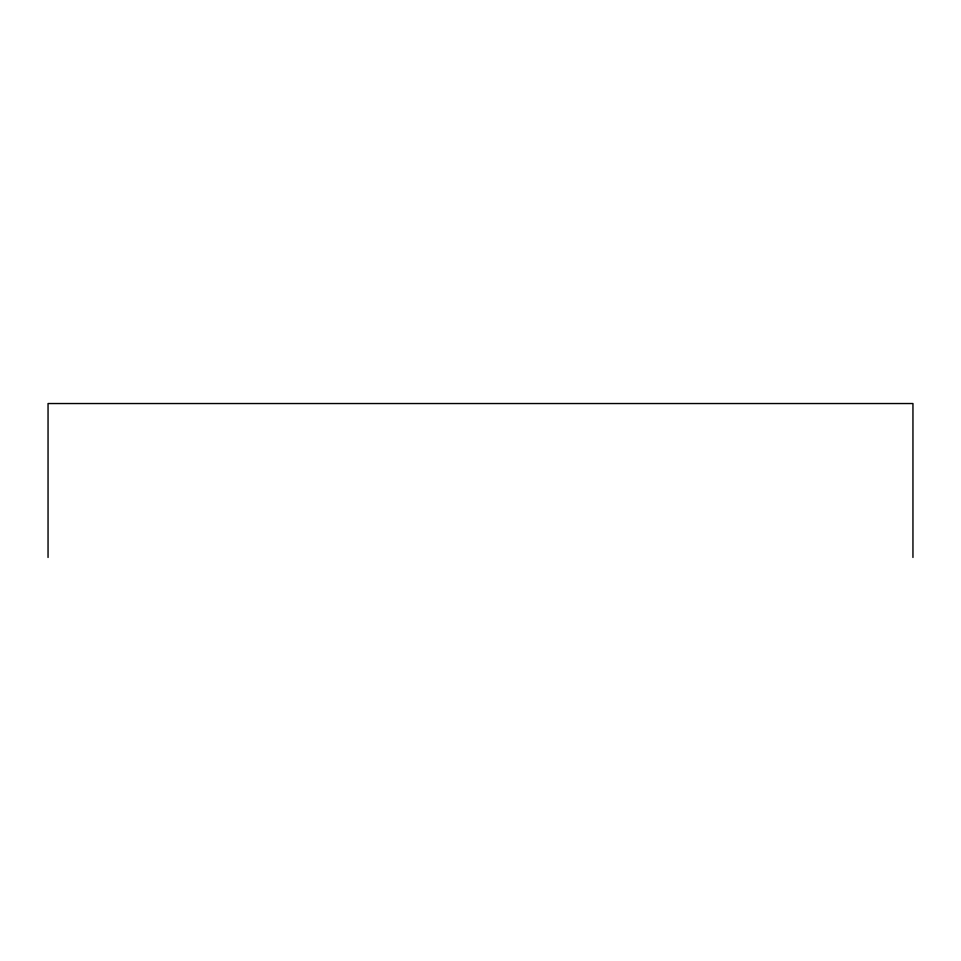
<?xml version="1.0" encoding="UTF-8"?>
<svg xmlns="http://www.w3.org/2000/svg" width="961" height="961" viewBox="0 0 961 961"><rect width="100%" height="100%" fill="white"/><g stroke="black" fill="none" stroke-linecap="round" stroke-linejoin="round"><path stroke-width="1.44" d="M912.95 557.464L912.95 403.536L48.05 403.536L48.05 557.464"/></g></svg>
